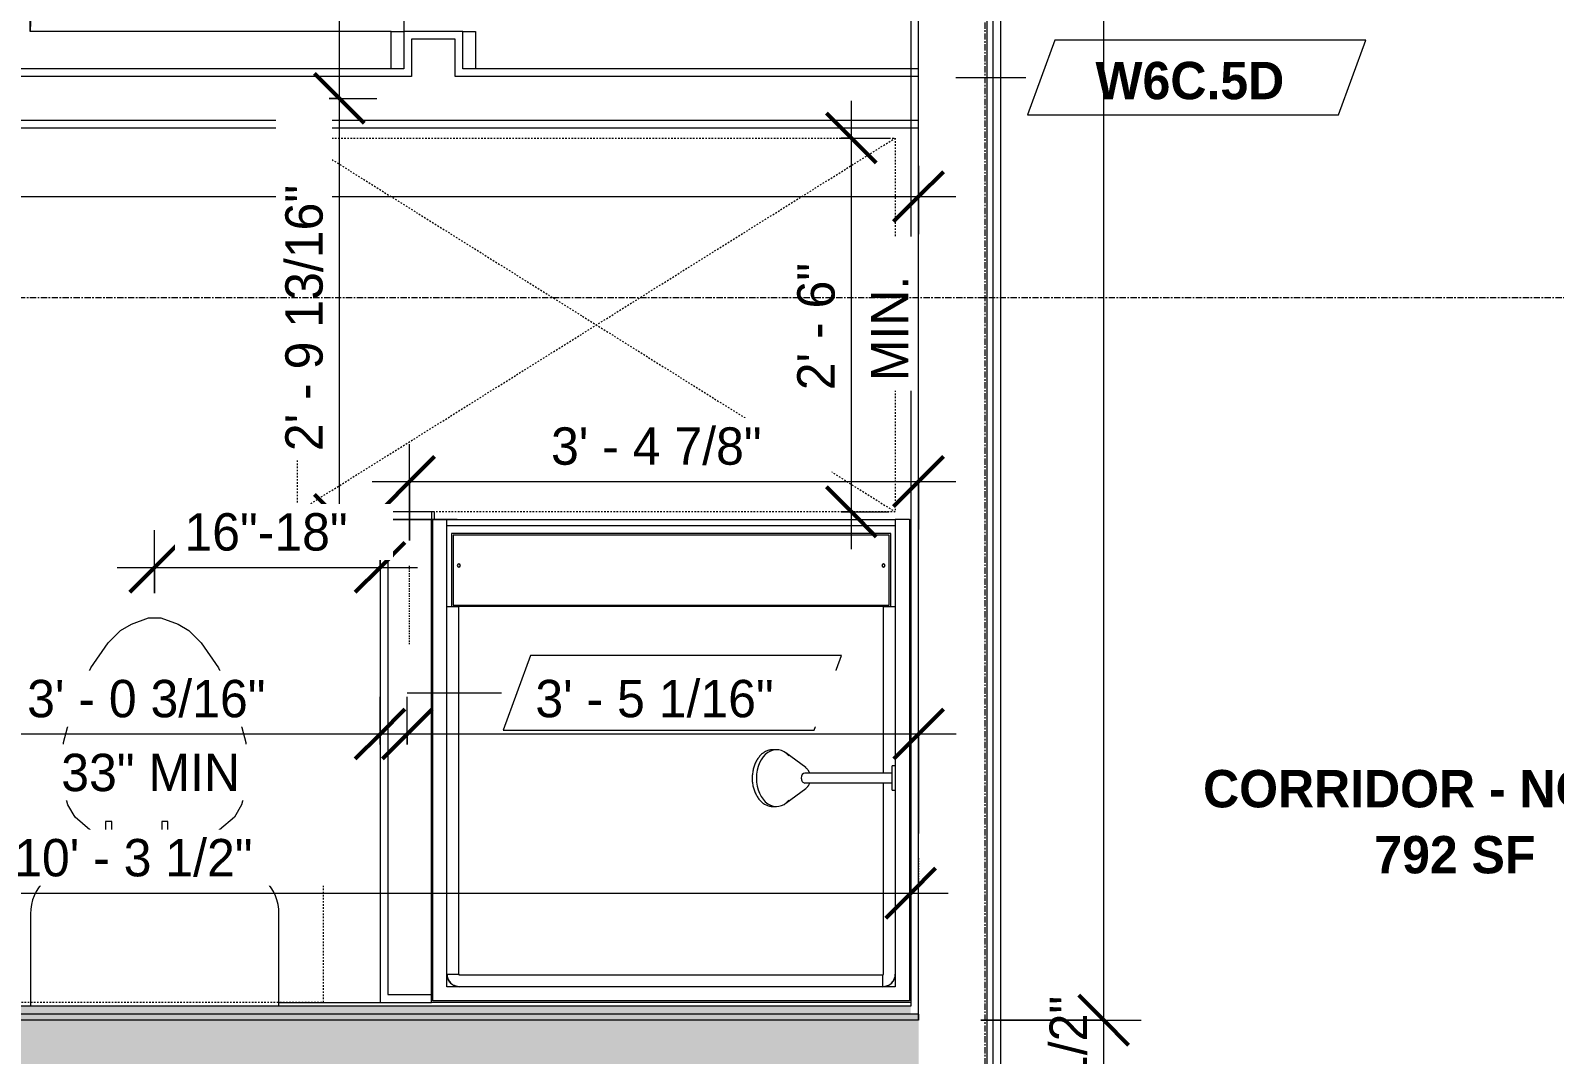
# Model space of a CAD drawing. Header units: inches. Extents: x -4058 to -1781, y 9814 to 12264.
# Drawn here: x -3558 to -3435.6, y 11126.4 to 11208.6 of the extents above; entities that cross this region are included whole.
import ezdxf

# ---------------------------------------------------------------- set-up
doc = ezdxf.new("R2010")
doc.units = ezdxf.units.IN
doc.header["$MEASUREMENT"] = 0
for name, pattern in [('Dash', [0.25, 0.125, -0.125]), ('Dash 3_32_', [0.1875, 0.09375, -0.09375]), ('Grid Line 1_2_', [0.875, 0.5, -0.125, 0.125, -0.125])]:
    doc.linetypes.add(name, pattern=pattern)
for name, color, linetype, lineweight in [('0-1', 7, 'Continuous', 5), ('A-ANNO-DIMS', 211, 'Continuous', 9), ('A-ANNO-DIMS-32', 211, 'Continuous', 9), ('A-AREA-IDEN', 2, 'Continuous', 9), ('A-DETL-1', 90, 'Dash 3_32_', 9), ('A-DOOR-2', 31, 'Continuous', 9), ('A-FLOR-2', 192, 'Continuous', 9), ('A-GENM', 5, 'Continuous', 9), ('A-GENM-2', 147, 'Dash', 9), ('A-WALL-1', 7, 'Continuous', 9), ('A-WALL-2', 113, 'Continuous', 9), ('A-WALL-IDEN', 211, 'Continuous', 9), ('I-WALL-2', 10, 'Continuous', 5), ('I-WALL-3', 7, 'Continuous', 9), ('P-SANR-FIXT', 6, 'Continuous', 9), ('Q-CASE', 31, 'Continuous', 9), ('Q-CASE-2', 31, 'Dash', 9), ('S-GRID-1', 1, 'Grid Line 1_2_', 9)]:
    doc.layers.add(name, color=color, linetype=linetype, lineweight=lineweight)
doc.styles.add('Century Gothic', font='ufonts.com_century-gothic.ttf', dxfattribs={"height": 3})
doc.styles.add('Century Gothic_B', font='GOTHICB.TTF', dxfattribs={"height": 3})
doc.dimstyles.new('MARKETING_DIMENSION', dxfattribs={"dimscale": 12, "dimtxt": 3.132505, "dimasz": 0.333333, "dimexe": 0.25, "dimexo": 0.166667, "dimgap": 0.041667, "dimtad": 1, "dimdec": 4, "dimrnd": 0.0625, "dimzin": 3, "dimdsep": 46, "dimlunit": 4, "dimtxsty": 'Century Gothic', "dimblk1": 'OBLIQUE', "dimblk2": 'OBLIQUE', "dimsah": 1, "dimcen": 0.09, "dimdle": 0.25, "dimazin": 0, "dimtfac": 1, "dimtdec": 4, "dimtix": 1, "dimtmove": 0, "dimatfit": 3, "dimfxl": 1, "dimtvp": 1, "dimtfill": 1, "dimfrac": 2, "dimtolj": 1, "dimtzin": 0, "dimarcsym": 2})
doc.dimstyles.new('THE_DIMENSION_STRING_2', dxfattribs={"dimscale": 12, "dimtxt": 3.132505, "dimasz": 0.333333, "dimexe": 0.25, "dimexo": 0.166667, "dimgap": 0.041667, "dimtad": 1, "dimdec": 4, "dimrnd": 0.0625, "dimzin": 3, "dimdsep": 46, "dimlunit": 4, "dimtxsty": 'Century Gothic', "dimblk1": 'OBLIQUE', "dimblk2": 'OBLIQUE', "dimsah": 1, "dimcen": 0.09, "dimdle": 0.25, "dimazin": 0, "dimtfac": 1, "dimtdec": 4, "dimtix": 1, "dimtmove": 0, "dimatfit": 3, "dimfxl": 1, "dimtvp": 1, "dimtfill": 1, "dimfrac": 2, "dimtolj": 1, "dimtzin": 0, "dimarcsym": 2})
doc.dimstyles.new('THE_DIMENSION_STRING_3', dxfattribs={"dimscale": 12, "dimtxt": 3.132505, "dimasz": 0.333333, "dimexe": 0.25, "dimexo": 0.166667, "dimgap": 0.041667, "dimtad": 1, "dimdec": 4, "dimrnd": 0.0625, "dimzin": 3, "dimdsep": 46, "dimlunit": 4, "dimtxsty": 'Century Gothic', "dimblk1": 'OBLIQUE', "dimblk2": 'OBLIQUE', "dimsah": 1, "dimcen": 0.09, "dimdle": 0.25, "dimazin": 0, "dimtfac": 1, "dimtdec": 4, "dimtix": 1, "dimtmove": 0, "dimatfit": 3, "dimfxl": 1, "dimtvp": 1, "dimtfill": 1, "dimfrac": 2, "dimtolj": 1, "dimtzin": 0, "dimarcsym": 2})
doc.dimstyles.new('THE_DIMENSION_STRING_4', dxfattribs={"dimscale": 12, "dimtxt": 3.132505, "dimasz": 0.333333, "dimexe": 0.25, "dimexo": 0.166667, "dimgap": 0.041667, "dimtad": 1, "dimdec": 4, "dimrnd": 0.0625, "dimzin": 3, "dimdsep": 46, "dimlunit": 4, "dimtxsty": 'Century Gothic', "dimblk1": 'OBLIQUE', "dimblk2": 'OBLIQUE', "dimsah": 1, "dimcen": 0.09, "dimdle": 0.25, "dimazin": 0, "dimtfac": 1, "dimtdec": 4, "dimtix": 1, "dimtmove": 0, "dimatfit": 3, "dimfxl": 1, "dimtvp": 1, "dimtfill": 1, "dimfrac": 2, "dimtolj": 1, "dimtzin": 0, "dimarcsym": 2})
doc.dimstyles.new('THE_DIMENSION_STRING_5', dxfattribs={"dimscale": 12, "dimtxt": 3.132505, "dimasz": 0.333333, "dimexe": 0.25, "dimexo": 0.166667, "dimgap": 0.041667, "dimtad": 1, "dimdec": 4, "dimrnd": 0.0625, "dimzin": 3, "dimdsep": 46, "dimlunit": 4, "dimtxsty": 'Century Gothic', "dimblk1": 'OBLIQUE', "dimblk2": 'OBLIQUE', "dimsah": 1, "dimcen": 0.09, "dimdle": 0.25, "dimazin": 0, "dimtfac": 1, "dimtdec": 4, "dimtix": 1, "dimtmove": 0, "dimatfit": 3, "dimfxl": 1, "dimtvp": 1, "dimtfill": 1, "dimfrac": 2, "dimtolj": 1, "dimtzin": 0, "dimarcsym": 2})

# ---------------------------------------------------------------- blocks, each defined once
blk = doc.blocks.new('CTR - 1st Phase - Common Walls_rvt-1-UNITS PLANS - 3RD FLOOR')
at = {"layer": 'I-WALL-2'}
for points in [[(-3487.3, 11129.69), (-3487.3, 11130.31), (-3852.47, 11130.31), (-3852.47, 11129.69), (-3494.85, 11129.69)], [(-3486.67, 11129.19), (-3486.67, 11129.69), (-3852.47, 11129.69), (-3852.47, 11129.19), (-3487.3, 11129.19)], [(-3486.67, 11123.69), (-3486.67, 11129.19), (-3852.47, 11129.19), (-3852.47, 11123.69), (-3487.3, 11123.69)]]:
    blk.add_hatch(color=256, dxfattribs=at).paths.add_polyline_path(points, flags=0)
at = {"layer": 'A-WALL-1'}
for p, q in [((-3486.67, 11129.69), (-3486.67, 11362.61)), ((-3481.17, 11032.1), (-3481.17, 11362.61)), ((-3480.67, 11032.1), (-3480.67, 11362.61)), ((-3487.3, 11129.69), (-3852.47, 11129.69)), ((-3486.67, 11129.69), (-3487.3, 11129.69)), ((-3486.67, 11129.69), (-3486.67, 11129.19)), ((-3486.67, 11129.19), (-3486.67, 11129.69)), ((-3487.3, 11129.19), (-3852.47, 11129.19)), ((-3486.67, 11129.19), (-3487.3, 11129.19))]:
    blk.add_line(p, q, dxfattribs=at)
at = {"layer": 'I-WALL-3'}
for p, q in [((-3487.3, 11362.61), (-3487.3, 11169.38)), ((-3480.05, 11032.1), (-3480.05, 11362.61)), ((-3487.3, 11130.31), (-3852.47, 11130.31)), ((-3487.3, 11130.63), (-3487.3, 11130.31))]:
    blk.add_line(p, q, dxfattribs=at)
blk = doc.blocks.new('Toilet-Domestic-3D - Toilet-Domestic-3D-3234795-UNITS PLANS - 3RD FLOOR')
at = {"layer": 'P-SANR-FIXT'}
for p, q in [((-2.74, 11), (-1.87, 11.5)), ((-1.87, 11.5), (-0.5, 12)), ((-0.5, 12), (0.5, 12)), ((0.5, 12), (1.87, 11.5)), ((1.87, 11.5), (2.74, 11)), ((-5.13, 8), (-3.74, 10)), ((-3.74, 10), (-2.74, 11)), ((2.74, 11), (3.74, 10)), ((3.74, 10), (5.13, 8)), ((-6.06, 6), (-5.13, 8)), ((5.13, 8), (6.06, 6)), ((-6.79, 4), (-6.06, 6)), ((6.06, 6), (6.79, 4)), ((-7.33, 1.99), (-6.79, 4)), ((6.79, 4), (7.33, 1.99)), ((-7.5, 0), (-7.33, 1.99)), ((7.33, 1.99), (7.5, 0)), ((-7.41, -1), (-7.5, 0)), ((-7.24, -2), (-7.41, -1)), ((7.41, -1), (7.24, -2)), ((7.5, 0), (7.41, -1)), ((-6.97, -3), (-7.24, -2)), ((7.24, -2), (6.97, -3)), ((-6.4, -4), (-6.97, -3)), ((6.97, -3), (6.4, -4)), ((-5.21, -5), (-6.4, -4)), ((6.4, -4), (5.21, -5)), ((-3.94, -5.46), (-5.21, -5)), ((-4.86, -8.02), (-5.21, -5)), ((-1, -6), (-3.45, -5.57)), ((1, -6), (-1, -6)), ((3.84, -5.5), (1, -6)), ((5.21, -5), (3.84, -5.5)), ((4.86, -8.02), (5.21, -5)), ((6.25, -8.02), (-6.25, -8.02)), ((-9.98, -11.75), (-9.98, -19.17)), ((9.98, -19.17), (9.98, -11.75))]:
    blk.add_line(p, q, dxfattribs=at)
for centre, start, end in [((-6.25, -11.75), 90, 180), ((6.25, -11.75), 0, 90)]:
    blk.add_arc(centre, 3.73, start, end, dxfattribs=at)
blk = doc.blocks.new('ADA Clearances - 30_x48_-1721104-UNITS PLANS - 3RD FLOOR')
at = {"layer": 'A-GENM-2'}
for p, q in [((15, 24), (-15, -24)), ((-15, 24), (15, -24)), ((-15, 17.37), (-15, 24)), ((-15, 24), (15, 24)), ((15, 24), (15, -24)), ((-15, -24), (-15, 13)), ((15, -24), (-15, -24))]:
    blk.add_line(p, q, dxfattribs=at)
blk = doc.blocks.new('300 Series Wall Hung Cabinet_326 - 30_-2909952-UNITS PLANS - 3RD FLOOR')
at = {"layer": 'Q-CASE'}
for p, q in [((-2.5, -13.19), (-2.01, -13.19)), ((-2.5, -13.19), (-2.5, -14.69)), ((-2.01, -14.69), (-2.01, -13.19)), ((2, -13.19), (2.49, -13.19)), ((2, -13.19), (2, -14.69)), ((2.49, -14.69), (2.49, -13.19)), ((-2.5, -14.69), (-2.01, -14.69)), ((2, -14.69), (2.49, -14.69))]:
    blk.add_line(p, q, dxfattribs=at)
at = {"layer": 'Q-CASE-2'}
for p, q in [((15, -0.19), (-15, -0.19)), ((-15, -0.19), (-15, -13.19)), ((15, -13.19), (15, -0.19)), ((-15, -13.19), (15, -13.19))]:
    blk.add_line(p, q, dxfattribs=at)
blk = doc.blocks.new('SWING - DOUBLE - FLUSH - SWING - DOUBLE - 5-0 x 6-8 - DUMMY-3700318-UNITS PLANS - 3RD FLOOR')
at = {"layer": 'A-DOOR-2'}
for p, q in [((-33, 2.375), (-33, 3.375)), ((-33, 3.375), (-30, 3.375)), ((-30, 3.375), (-30, 2.375)), ((30, 2.375), (30, 3.375)), ((30, 3.375), (33, 3.375)), ((33, 3.375), (33, 2.375)), ((-30, 2.375), (-33, 2.375)), ((33, 2.375), (30, 2.375)), ((-33, -2.375), (-30, -2.375)), ((-33, -3.375), (-33, -2.375)), ((-28, -2.375), (-30, -2.375)), ((-30, -2.375), (-30, -3.375)), ((-28, -32.375), (-28, -2.375)), ((28, -2.375), (30, -2.375)), ((28, -32.375), (28, -2.375)), ((30, -2.375), (33, -2.375)), ((30, -3.375), (30, -2.375)), ((33, -2.375), (33, -3.375)), ((-30, -3.375), (-33, -3.375)), ((-30, -3.375), (-30, -32.375)), ((30, -3.375), (30, -32.375)), ((33, -3.375), (30, -3.375)), ((-30, -32.375), (-28, -32.375)), ((30, -32.375), (28, -32.375))]:
    blk.add_line(p, q, dxfattribs=at)
for centre, start, end in [((-30, -2.375), 270, 0), ((30, -2.375), 180, 270)]:
    blk.add_arc(centre, 30, start, end, dxfattribs=at)
blk = doc.blocks.new('The Shower - The Shower-4199730-UNITS PLANS - 3RD FLOOR')
at = {"layer": 'P-SANR-FIXT'}
for p, q in [((0, 39.25), (0.12, 39.25)), ((0, 0.5), (0, 39.25)), ((1.25, 39.25), (0.12, 39.25)), ((0.12, 0.62), (0.12, 39.25)), ((1.25, 39.25), (37.25, 39.25)), ((1.25, 38.75), (1.25, 39.25)), ((1.25, 1.75), (1.25, 39.25)), ((37.25, 39.25), (37.25, 38.75)), ((38.38, 39.25), (37.25, 39.25)), ((37.25, 39.25), (37.25, 19.48)), ((38.38, 39.25), (38.5, 39.25)), ((38.38, 39.25), (38.38, 0.62)), ((38.5, 39.25), (38.5, 0.5)), ((37.25, 38.75), (1.25, 38.75)), ((1.62, 38.13), (1.62, 32.27)), ((36.88, 38.13), (1.62, 38.13)), ((36.75, 38), (1.75, 38)), ((1.75, 38), (1.75, 32.38)), ((36.75, 32.38), (36.75, 38)), ((36.88, 32.27), (36.88, 38.13)), ((1.75, 32.38), (36.75, 32.38)), ((2.2, 2.75), (2.2, 32.27)), ((36.3, 32.27), (2.2, 32.27)), ((36.3, 18.89), (36.3, 32.27)), ((36.3, 2.75), (36.3, 18.11)), ((37.25, 17.52), (37.25, 1.75)), ((1.28, 2.51), (1.3, 2.43)), ((2.25, 2.7), (36.25, 2.7)), ((37.2, 2.43), (37.22, 2.51)), ((37.25, 1.75), (1.25, 1.75)), ((1.37, 2.28), (1.38, 2.26)), ((1.4, 2.23), (1.42, 2.2)), ((1.51, 2.08), (1.58, 2.01)), ((1.7, 1.92), (1.73, 1.9)), ((1.93, 1.8), (2.01, 1.78)), ((2.25, 1.77), (36.25, 1.77)), ((36.25, 1.75), (36.25, 1.77)), ((36.49, 1.78), (36.57, 1.8)), ((36.77, 1.9), (36.8, 1.92)), ((36.92, 2.01), (36.99, 2.08)), ((37.08, 2.2), (37.1, 2.23)), ((37.12, 2.26), (37.13, 2.28)), ((38.5, 0.5), (0, 0.5)), ((38.38, 0.62), (0.12, 0.62))]:
    blk.add_line(p, q, dxfattribs=at)
for centre, radius, start, end in [((2.2, 35.56), 0.125, 0, 180), ((2.2, 35.56), 0.125, 180, 0), ((36.3, 35.56), 0.125, 0, 180), ((36.3, 35.56), 0.125, 180, 0), ((2.25, 2.75), 1, 180, 270), ((36.25, 2.75), 1, 270, 0)]:
    blk.add_arc(centre, radius, start, end, dxfattribs=at)
for centre, major_axis, start_param, end_param in [((2.2, 32.28), (-0.95, 0), 0, 1.570796), ((36.3, 32.28), (0.95, 0), 4.712389, 6.283185)]:
    blk.add_ellipse(centre, major_axis=major_axis, ratio=0.019505, start_param=start_param, end_param=end_param, dxfattribs=at)
for points, knots in [([(1.25, 2.77), (1.25, 2.77), (1.27, 2.76), (1.4, 2.76), (1.64, 2.75), (1.95, 2.75), (2.12, 2.75), (2.2, 2.75)], [-1, -1, -1, -1, -0.833333, -0.666667, -0.333333, -0.166667, 0, 0, 0, 0]), ([(1.25, 2.77), (1.25, 2.7), (1.26, 2.57), (1.34, 2.32), (1.53, 2.04), (1.8, 1.86), (2.06, 1.78), (2.19, 1.77), (2.25, 1.77)], [-1, -1, -1, -1, -0.874768, -0.749536, -0.499072, -0.248608, -0.123376, 0.001856, 0.001856, 0.001856, 0.001856]), ([(2.2, 2.75), (2.2, 2.74), (2.2, 2.74), (2.2, 2.73), (2.21, 2.72), (2.21, 2.72), (2.22, 2.71), (2.23, 2.71), (2.24, 2.7), (2.24, 2.7), (2.25, 2.7), (2.25, 2.7)], [-1, -1, -1, -1, -0.833333, -0.75, -0.666667, -0.583333, -0.416667, -0.291667, -0.208333, -0.083333, 0, 0, 0, 0]), ([(36.25, 1.77), (36.32, 1.77), (36.45, 1.78), (36.7, 1.86), (36.98, 2.04), (37.16, 2.32), (37.24, 2.57), (37.25, 2.7), (37.25, 2.77)], [-1, -1, -1, -1, -0.874768, -0.749536, -0.499072, -0.248608, -0.123376, 0.001856, 0.001856, 0.001856, 0.001856]), ([(36.25, 2.7), (36.26, 2.7), (36.26, 2.7), (36.27, 2.7), (36.28, 2.71), (36.28, 2.71), (36.29, 2.72), (36.29, 2.73), (36.3, 2.74), (36.3, 2.74), (36.3, 2.75), (36.3, 2.75)], [-1, -1, -1, -1, -0.833333, -0.75, -0.666667, -0.583333, -0.416667, -0.291667, -0.208333, -0.083333, 0, 0, 0, 0]), ([(36.25, 1.8), (36.25, 1.82), (36.25, 1.91), (36.25, 2.14), (36.25, 2.45), (36.25, 2.62), (36.25, 2.7)], [-0.8333333, -0.8333333, -0.8333333, -0.8333333, -0.6666667, -0.3333333, -0.1666667, 0, 0, 0, 0]), ([(1.59, 2), (1.55, 2.04), (1.47, 2.12), (1.41, 2.21), (1.38, 2.25)], [0.4597287, 0.4597287, 0.4597287, 0.4597287, 0.5714286, 0.666048, 0.666048, 0.666048, 0.666048]), ([(2.25, 1.75), (2.17, 1.75), (2.03, 1.77), (1.86, 1.82), (1.77, 1.87), (1.75, 1.88)], [0, 0, 0, 0, 0.1428571, 0.2857143, 0.332096, 0.332096, 0.332096, 0.332096]), ([(36.75, 1.88), (36.7, 1.85), (36.59, 1.8), (36.42, 1.76), (36.31, 1.75), (36.25, 1.75)], [0.6665409, 0.6665409, 0.6665409, 0.6665409, 0.7857143, 0.8928571, 1, 1, 1, 1]), ([(37.01, 2.11), (36.97, 2.05), (36.89, 1.97), (36.79, 1.91), (36.75, 1.88)], [0.4462442, 0.4462442, 0.4462442, 0.4462442, 0.5714286, 0.666048, 0.666048, 0.666048, 0.666048]), ([(37.19, 2.42), (37.18, 2.38), (37.16, 2.33), (37.13, 2.27), (37.12, 2.25)], [0.2167295, 0.2167295, 0.2167295, 0.2167295, 0.2857143, 0.332096, 0.332096, 0.332096, 0.332096])]:
    blk.add_open_spline(points, degree=3, knots=knots, dxfattribs=at)
for points in [[(1.25, 2.71), (1.25, 2.72), (1.25, 2.74), (1.25, 2.75)], [(37.25, 2.75), (37.25, 2.72), (37.25, 2.7), (37.25, 2.67)], [(1.38, 2.25), (1.37, 2.27), (1.36, 2.3), (1.35, 2.32)], [(1.75, 1.88), (1.71, 1.91), (1.67, 1.94), (1.63, 1.97)], [(37.12, 2.25), (37.09, 2.21), (37.07, 2.18), (37.05, 2.15)]]:
    blk.add_open_spline(points, degree=3, dxfattribs=at)
blk = doc.blocks.new('Shower Head - Shower Head-3265626-UNITS PLANS - 3RD FLOOR')
at = {"layer": 'P-SANR-FIXT'}
for p, q in [((-0.98, 0), (-0.98, -0.26)), ((-0.98, 0), (0.98, 0)), ((0.98, -0.26), (-0.98, -0.26)), ((-0.39, -0.26), (-0.39, -1)), ((0.39, -1), (0.39, -0.26)), ((0.98, -0.26), (0.98, 0)), ((-0.39, -6.01), (-0.39, -7.27)), ((0.39, -7.27), (0.39, -6.01)), ((-0.84, -7.19), (-2.02, -8.78)), ((2.02, -8.78), (0.84, -7.19)), ((-2.28, -9.54), (-2.28, -9.81)), ((2.28, -9.81), (2.28, -9.54))]:
    blk.add_line(p, q, dxfattribs=at)
at = {"layer": 'P-SANR-FIXT', "flags": 128}
for points in [[(-0.39, -1), (-0.39, -1.29), (-0.39, -1.57), (-0.39, -1.85), (-0.39, -2.13), (-0.39, -2.41), (-0.39, -2.69), (-0.39, -2.96), (-0.39, -3.23), (-0.39, -3.5), (-0.39, -3.76), (-0.39, -4.02), (-0.39, -4.27), (-0.39, -4.52), (-0.39, -4.77), (-0.39, -5), (-0.39, -5.23), (-0.39, -5.46), (-0.39, -5.67), (-0.39, -5.88), (-0.39, -6.01)], [(0.39, -6.01), (0.39, -5.81), (0.39, -5.6), (0.39, -5.38), (0.39, -5.15), (0.39, -4.92), (0.39, -4.68), (0.39, -4.43), (0.39, -4.18), (0.39, -3.93), (0.39, -3.67), (0.39, -3.4), (0.39, -3.13), (0.39, -2.86), (0.39, -2.59), (0.39, -2.31), (0.39, -2.03), (0.39, -1.75), (0.39, -1.46), (0.39, -1.18), (0.39, -1)], [(-0.39, -6.87), (-0.43, -6.88), (-0.46, -6.9), (-0.49, -6.91), (-0.52, -6.93), (-0.55, -6.94), (-0.58, -6.96), (-0.61, -6.98), (-0.64, -7), (-0.67, -7.03), (-0.7, -7.05), (-0.73, -7.07), (-0.76, -7.1), (-0.78, -7.13), (-0.81, -7.16), (-0.83, -7.19), (-0.84, -7.19)], [(0.84, -7.19), (0.81, -7.16), (0.79, -7.13), (0.76, -7.1), (0.73, -7.08), (0.7, -7.05), (0.68, -7.03), (0.65, -7.01), (0.62, -6.98), (0.59, -6.97), (0.56, -6.95), (0.53, -6.93), (0.49, -6.91), (0.46, -6.9), (0.43, -6.89), (0.4, -6.87)], [(-2.28, -9.81), (-2.28, -9.88), (-2.28, -9.95), (-2.27, -10.02), (-2.25, -10.09), (-2.24, -10.16), (-2.21, -10.23), (-2.19, -10.3), (-2.16, -10.36), (-2.13, -10.43), (-2.09, -10.49), (-2.05, -10.55), (-2.01, -10.61), (-1.97, -10.67), (-1.92, -10.73), (-1.86, -10.79), (-1.81, -10.84), (-1.75, -10.89), (-1.69, -10.94), (-1.63, -10.99), (-1.57, -11.04), (-1.5, -11.08), (-1.43, -11.12), (-1.36, -11.16), (-1.28, -11.2), (-1.21, -11.24), (-1.13, -11.27), (-1.05, -11.3), (-0.97, -11.33), (-0.89, -11.36), (-0.81, -11.38), (-0.72, -11.4), (-0.64, -11.42), (-0.55, -11.44), (-0.47, -11.45), (-0.38, -11.46), (-0.29, -11.47), (-0.2, -11.48), (-0.11, -11.49), (-0.02, -11.49), (0, -11.49)], [(0, -11.49), (0.09, -11.49), (0.18, -11.48), (0.27, -11.48), (0.35, -11.47), (0.44, -11.46), (0.53, -11.44), (0.62, -11.43), (0.7, -11.41), (0.79, -11.39), (0.87, -11.36), (0.95, -11.34), (1.03, -11.31), (1.11, -11.28), (1.19, -11.25), (1.26, -11.21), (1.34, -11.17), (1.41, -11.13), (1.48, -11.09), (1.55, -11.05), (1.61, -11), (1.68, -10.95), (1.74, -10.9), (1.8, -10.85), (1.85, -10.8), (1.9, -10.74), (1.95, -10.69), (2, -10.63), (2.04, -10.57), (2.08, -10.51), (2.12, -10.44), (2.15, -10.38), (2.18, -10.31), (2.21, -10.25), (2.23, -10.18), (2.25, -10.11), (2.26, -10.04), (2.27, -9.97), (2.28, -9.9), (2.28, -9.83), (2.28, -9.81)]]:
    blk.add_lwpolyline(points, dxfattribs=at)
at = {"layer": 'P-SANR-FIXT'}
for centre, major_axis, start_param, end_param in [((0, -7.27), (0.394, 0), 3.141593, 4.712389), ((0, -7.27), (-0.394, 0), 1.570796, 3.141593), ((0, -9.54), (2.28, 0), 2.468394, 4.712389), ((0, -9.54), (-2.28, 0), 1.570796, 3.814791)]:
    blk.add_ellipse(centre, major_axis=major_axis, ratio=0.707107, start_param=start_param, end_param=end_param, dxfattribs=at)
blk = doc.blocks.new('Wall Tag - Arch Wall-3956453-UNITS PLANS - 3RD FLOOR')
at = {"layer": 'A-WALL-IDEN'}
for p, q in [((-0.3561, 0.0937), (-0.4244, -0.0937)), ((0.4244, 0.0937), (-0.3561, 0.0937)), ((0.3561, -0.0937), (0.4244, 0.0937)), ((-0.4244, -0.0937), (0.3561, -0.0937))]:
    blk.add_line(p, q, dxfattribs=at)
blk = doc.blocks.new('DIMBLOCK413-UNITS PLANS - 3RD FLOOR')
at = {"layer": 'A-ANNO-DIMS-32', "lineweight": 50}
for p, q in [((-3471.8, 11129.19), (-3473.8, 11131.19)), ((-3471.8, 11129.19), (-3469.8, 11127.19)), ((-3471.8, 11123.69), (-3473.8, 11125.69)), ((-3471.8, 11123.69), (-3469.8, 11121.69))]:
    blk.add_line(p, q, dxfattribs=at)
at = {"layer": 'A-ANNO-DIMS-32'}
for p, q in [((-3481.67, 11129.19), (-3468.8, 11129.19)), ((-3471.8, 11129.19), (-3481.67, 11129.19)), ((-3471.8, 11123.69), (-3471.8, 11129.19)), ((-3481.67, 11123.69), (-3468.8, 11123.69)), ((-3471.8, 11123.69), (-3481.67, 11123.69))]:
    blk.add_line(p, q, dxfattribs=at)
at = {"layer": 'A-ANNO-DIMS-32', "color": 0, "insert": (-3476.15, 11120.8), "char_height": 3, "width": 13.5444, "attachment_point": 1, "rotation": 90, "line_spacing_factor": 0.984502, "style": 'Century Gothic', "bg_fill": 3, "box_fill_scale": 1.25, "bg_fill_color": 256, "bg_fill_true_color": 13158600, "bg_fill_transparency": 0}
blk.add_mtext('5 1/2"', dxfattribs=at)
blk = doc.blocks.new('_Oblique')
at = {"color": 0, "linetype": 'ByBlock', "lineweight": -2}
blk.add_line((-0.5, -0.5), (0.5, 0.5), dxfattribs=at)
blk = doc.blocks.new('DIMBLOCK414-UNITS PLANS - 3RD FLOOR')
at = {"layer": 'A-ANNO-DIMS-32', "lineweight": 50}
for p, q in [((-3471.8, 11363.24), (-3473.8, 11365.24)), ((-3471.8, 11363.24), (-3469.8, 11361.24)), ((-3471.8, 11129.19), (-3473.8, 11131.19)), ((-3471.8, 11129.19), (-3469.8, 11127.19))]:
    blk.add_line(p, q, dxfattribs=at)
at = {"layer": 'A-ANNO-DIMS-32'}
for p, q in [((-3481.67, 11363.24), (-3468.8, 11363.24)), ((-3471.8, 11363.24), (-3481.67, 11363.24)), ((-3471.8, 11129.19), (-3471.8, 11363.24)), ((-3481.67, 11129.19), (-3468.8, 11129.19)), ((-3471.8, 11129.19), (-3481.67, 11129.19))]:
    blk.add_line(p, q, dxfattribs=at)
at = {"layer": 'A-ANNO-DIMS-32', "color": 0, "insert": (-3476.15, 11234.8), "char_height": 3, "width": 27.387, "attachment_point": 1, "rotation": 90, "line_spacing_factor": 0.984502, "style": 'Century Gothic', "bg_fill": 3, "box_fill_scale": 1.25, "bg_fill_color": 256, "bg_fill_true_color": 13158600, "bg_fill_transparency": 0}
blk.add_mtext('19\' - 6 1/16"', dxfattribs=at)
blk = doc.blocks.new('DIMBLOCK818-UNITS PLANS - 3RD FLOOR')
at = {"layer": 'A-ANNO-DIMS-32'}
for p, q in [((-3566.1, 11151.33), (-3566.1, 11155.16)), ((-3529.91, 11151.33), (-3529.91, 11155.16)), ((-3526.91, 11152.16), (-3569.1, 11152.16)), ((-3566.1, 11152.16), (-3566.1, 11151.33)), ((-3529.91, 11152.16), (-3529.91, 11151.33))]:
    blk.add_line(p, q, dxfattribs=at)
at = {"layer": 'A-ANNO-DIMS-32', "lineweight": 50}
for p, q in [((-3566.1, 11152.16), (-3564.1, 11154.16)), ((-3529.91, 11152.16), (-3527.91, 11154.16)), ((-3566.1, 11152.16), (-3568.1, 11150.16)), ((-3529.91, 11152.16), (-3531.91, 11150.16))]:
    blk.add_line(p, q, dxfattribs=at)
at = {"layer": 'A-ANNO-DIMS-32', "color": 0, "insert": (-3555.51, 11150.58), "char_height": 3, "width": 18.0194, "attachment_point": 1, "line_spacing_factor": 0.984502, "style": 'Century Gothic', "bg_fill": 3, "box_fill_scale": 1.25, "bg_fill_color": 256, "bg_fill_true_color": 13158600, "bg_fill_transparency": 0}
blk.add_mtext('33" MIN', dxfattribs=at)
at = {"layer": 'A-ANNO-DIMS-32', "color": 0, "insert": (-3558.25, 11156.51), "char_height": 3, "width": 24.5827, "attachment_point": 1, "line_spacing_factor": 0.984502, "style": 'Century Gothic', "bg_fill": 3, "box_fill_scale": 1.25, "bg_fill_color": 256, "bg_fill_true_color": 13158600, "bg_fill_transparency": 0}
blk.add_mtext('3\' - 0 3/16"', dxfattribs=at)
blk = doc.blocks.new('DIMBLOCK1081-UNITS PLANS - 3RD FLOOR')
at = {"layer": 'A-ANNO-DIMS-32', "lineweight": 50}
for p, q in [((-3657.67, 11195.3), (-3655.67, 11197.3)), ((-3486.67, 11195.3), (-3484.67, 11197.3)), ((-3657.67, 11195.3), (-3659.67, 11193.3)), ((-3486.67, 11195.3), (-3488.67, 11193.3))]:
    blk.add_line(p, q, dxfattribs=at)
at = {"layer": 'A-ANNO-DIMS-32'}
for p, q in [((-3486.67, 11197.76), (-3486.67, 11192.3)), ((-3486.67, 11195.3), (-3486.67, 11197.76)), ((-3657.67, 11196.13), (-3657.67, 11192.3)), ((-3657.67, 11195.3), (-3657.67, 11196.13)), ((-3657.67, 11195.3), (-3483.67, 11195.3))]:
    blk.add_line(p, q, dxfattribs=at)
at = {"layer": 'A-ANNO-DIMS-32', "color": 0, "insert": (-3578.59, 11199.65), "char_height": 3, "width": 15.394, "attachment_point": 1, "line_spacing_factor": 0.984502, "style": 'Century Gothic', "bg_fill": 3, "box_fill_scale": 1.25, "bg_fill_color": 256, "bg_fill_true_color": 13158600, "bg_fill_transparency": 0}
blk.add_mtext('14\' - 3"', dxfattribs=at)
blk = doc.blocks.new('DIMBLOCK1082-UNITS PLANS - 3RD FLOOR')
at = {"layer": 'A-ANNO-DIMS-32'}
for p, q in [((-3533.18, 11166.38), (-3533.18, 11206.19)), ((-3534, 11203.19), (-3530.18, 11203.19)), ((-3533.18, 11203.19), (-3534, 11203.19)), ((-3523.72, 11169.38), (-3536.18, 11169.38)), ((-3533.18, 11169.38), (-3523.72, 11169.38))]:
    blk.add_line(p, q, dxfattribs=at)
at = {"layer": 'A-ANNO-DIMS-32', "lineweight": 50}
for p, q in [((-3533.18, 11203.19), (-3535.18, 11205.19)), ((-3533.18, 11203.19), (-3531.18, 11201.19)), ((-3533.18, 11169.38), (-3535.18, 11171.38)), ((-3533.18, 11169.38), (-3531.18, 11167.38))]:
    blk.add_line(p, q, dxfattribs=at)
at = {"layer": 'A-ANNO-DIMS-32', "color": 0, "insert": (-3537.52, 11174.87), "char_height": 3, "width": 27.387, "attachment_point": 1, "rotation": 90, "line_spacing_factor": 0.984502, "style": 'Century Gothic', "bg_fill": 3, "box_fill_scale": 1.25, "bg_fill_color": 256, "bg_fill_true_color": 13158600, "bg_fill_transparency": 0}
blk.add_mtext('2\' - 9 13/16"', dxfattribs=at)
blk = doc.blocks.new('DIMBLOCK1083-UNITS PLANS - 3RD FLOOR')
at = {"layer": 'A-ANNO-DIMS-32', "lineweight": 50}
for p, q in [((-3533.18, 11238.56), (-3535.18, 11240.56)), ((-3533.18, 11238.56), (-3531.18, 11236.56)), ((-3533.18, 11203.19), (-3535.18, 11205.19)), ((-3533.18, 11203.19), (-3531.18, 11201.19))]:
    blk.add_line(p, q, dxfattribs=at)
at = {"layer": 'A-ANNO-DIMS-32'}
for p, q in [((-3534, 11238.56), (-3530.18, 11238.56)), ((-3533.18, 11238.56), (-3534, 11238.56)), ((-3533.18, 11200.19), (-3533.18, 11238.56)), ((-3534, 11203.19), (-3530.18, 11203.19)), ((-3533.18, 11203.19), (-3534, 11203.19))]:
    blk.add_line(p, q, dxfattribs=at)
at = {"layer": 'A-ANNO-DIMS-32', "color": 0, "insert": (-3537.52, 11210.63), "char_height": 3, "width": 24.5827, "attachment_point": 1, "rotation": 90, "line_spacing_factor": 0.984502, "style": 'Century Gothic', "bg_fill": 3, "box_fill_scale": 1.25, "bg_fill_color": 256, "bg_fill_true_color": 13158600, "bg_fill_transparency": 0}
blk.add_mtext('2\' - 11 3/8"', dxfattribs=at)
blk = doc.blocks.new('DIMBLOCK1086-UNITS PLANS - 3RD FLOOR')
at = {"layer": 'A-ANNO-DIMS-32'}
for p, q in [((-3527.54, 11167.69), (-3527.54, 11175.44)), ((-3486.67, 11168.59), (-3486.67, 11175.44)), ((-3530.54, 11172.44), (-3483.67, 11172.44)), ((-3527.54, 11172.44), (-3527.54, 11167.69)), ((-3486.67, 11172.44), (-3486.67, 11168.59))]:
    blk.add_line(p, q, dxfattribs=at)
at = {"layer": 'A-ANNO-DIMS-32', "lineweight": 50}
for p, q in [((-3527.54, 11172.44), (-3525.54, 11174.44)), ((-3486.67, 11172.44), (-3484.67, 11174.44)), ((-3527.54, 11172.44), (-3529.54, 11170.44)), ((-3486.67, 11172.44), (-3488.67, 11170.44))]:
    blk.add_line(p, q, dxfattribs=at)
at = {"layer": 'A-ANNO-DIMS-32', "color": 0, "insert": (-3516.18, 11176.78), "char_height": 3, "width": 21.7784, "attachment_point": 1, "line_spacing_factor": 0.984502, "style": 'Century Gothic', "bg_fill": 3, "box_fill_scale": 1.25, "bg_fill_color": 256, "bg_fill_true_color": 13158600, "bg_fill_transparency": 0}
blk.add_mtext('3\' - 4 7/8"', dxfattribs=at)
blk = doc.blocks.new('DIMBLOCK1147-UNITS PLANS - 3RD FLOOR')
at = {"layer": 'A-ANNO-DIMS-32'}
for p, q in [((-3548.01, 11163.48), (-3548.01, 11168.54)), ((-3529.91, 11166.37), (-3529.91, 11162.54)), ((-3529.91, 11165.54), (-3529.91, 11166.37)), ((-3551.01, 11165.54), (-3526.91, 11165.54)), ((-3548.01, 11165.54), (-3548.01, 11163.48))]:
    blk.add_line(p, q, dxfattribs=at)
at = {"layer": 'A-ANNO-DIMS-32', "lineweight": 50}
for p, q in [((-3548.01, 11165.54), (-3546.01, 11167.54)), ((-3529.91, 11165.54), (-3527.91, 11167.54)), ((-3548.01, 11165.54), (-3550.01, 11163.54)), ((-3529.91, 11165.54), (-3531.91, 11163.54))]:
    blk.add_line(p, q, dxfattribs=at)
at = {"layer": 'A-ANNO-DIMS-32', "color": 0, "insert": (-3545.62, 11169.89), "char_height": 3, "width": 15.9907, "attachment_point": 1, "line_spacing_factor": 0.984502, "style": 'Century Gothic', "bg_fill": 3, "box_fill_scale": 1.25, "bg_fill_color": 256, "bg_fill_true_color": 13158600, "bg_fill_transparency": 0}
blk.add_mtext('16"-18"', dxfattribs=at)
blk = doc.blocks.new('DIMBLOCK1148-UNITS PLANS - 3RD FLOOR')
at = {"layer": 'A-ANNO-DIMS-32'}
for p, q in [((-3527.72, 11151.33), (-3527.72, 11155.16)), ((-3486.66, 11144.19), (-3486.66, 11155.16)), ((-3483.66, 11152.16), (-3530.72, 11152.16)), ((-3527.72, 11152.16), (-3527.72, 11151.33)), ((-3486.66, 11152.16), (-3486.66, 11144.19))]:
    blk.add_line(p, q, dxfattribs=at)
at = {"layer": 'A-ANNO-DIMS-32', "lineweight": 50}
for p, q in [((-3527.72, 11152.16), (-3525.72, 11154.16)), ((-3486.66, 11152.16), (-3484.66, 11154.16)), ((-3527.72, 11152.16), (-3529.72, 11150.16)), ((-3486.66, 11152.16), (-3488.66, 11150.16))]:
    blk.add_line(p, q, dxfattribs=at)
at = {"layer": 'A-ANNO-DIMS-32', "color": 0, "insert": (-3517.44, 11156.51), "char_height": 3, "width": 24.5827, "attachment_point": 1, "line_spacing_factor": 0.984502, "style": 'Century Gothic', "bg_fill": 3, "box_fill_scale": 1.25, "bg_fill_color": 256, "bg_fill_true_color": 13158600, "bg_fill_transparency": 0}
blk.add_mtext('3\' - 5 1/16"', dxfattribs=at)
blk = doc.blocks.new('DIMBLOCK1177-UNITS PLANS - 3RD FLOOR')
at = {"layer": 'A-ANNO-DIMS-32'}
for p, q in [((-3492.06, 11167), (-3492.06, 11203)), ((-3492.89, 11200), (-3489.06, 11200)), ((-3492.06, 11200), (-3492.89, 11200)), ((-3492.89, 11170), (-3489.06, 11170)), ((-3492.06, 11170), (-3492.89, 11170))]:
    blk.add_line(p, q, dxfattribs=at)
at = {"layer": 'A-ANNO-DIMS-32', "lineweight": 50}
for p, q in [((-3492.06, 11200), (-3494.06, 11202)), ((-3492.06, 11200), (-3490.06, 11198)), ((-3492.06, 11170), (-3494.06, 11172)), ((-3492.06, 11170), (-3490.06, 11168))]:
    blk.add_line(p, q, dxfattribs=at)
at = {"layer": 'A-ANNO-DIMS-32', "color": 0, "insert": (-3490.48, 11180.48), "char_height": 3, "width": 10.8594, "attachment_point": 1, "rotation": 90, "line_spacing_factor": 0.984502, "style": 'Century Gothic', "bg_fill": 3, "box_fill_scale": 1.25, "bg_fill_color": 256, "bg_fill_true_color": 13158600, "bg_fill_transparency": 0}
blk.add_mtext('MIN.', dxfattribs=at)
at = {"layer": 'A-ANNO-DIMS-32', "color": 0, "insert": (-3496.41, 11179.76), "char_height": 3, "width": 12.5897, "attachment_point": 1, "rotation": 90, "line_spacing_factor": 0.984502, "style": 'Century Gothic', "bg_fill": 3, "box_fill_scale": 1.25, "bg_fill_color": 256, "bg_fill_true_color": 13158600, "bg_fill_transparency": 0}
blk.add_mtext('2\' - 6"', dxfattribs=at)
blk = doc.blocks.new('DIMBLOCK1519-UNITS PLANS - 3RD FLOOR')
at = {"layer": 'A-ANNO-DIMS-32'}
for p, q in [((-3610.8, 11123.75), (-3610.8, 11142.39)), ((-3487.3, 11135.75), (-3487.3, 11142.39)), ((-3613.8, 11139.39), (-3484.3, 11139.39)), ((-3610.8, 11139.39), (-3610.8, 11123.75)), ((-3487.3, 11139.39), (-3487.3, 11135.75))]:
    blk.add_line(p, q, dxfattribs=at)
at = {"layer": 'A-ANNO-DIMS-32', "lineweight": 50}
for p, q in [((-3610.8, 11139.39), (-3608.8, 11141.39)), ((-3487.3, 11139.39), (-3485.3, 11141.39)), ((-3610.8, 11139.39), (-3612.8, 11137.39)), ((-3487.3, 11139.39), (-3489.3, 11137.39))]:
    blk.add_line(p, q, dxfattribs=at)
at = {"layer": 'A-ANNO-DIMS-32', "color": 0, "insert": (-3559.29, 11143.74), "char_height": 3, "width": 24.5827, "attachment_point": 1, "line_spacing_factor": 0.984502, "style": 'Century Gothic', "bg_fill": 3, "box_fill_scale": 1.25, "bg_fill_color": 256, "bg_fill_true_color": 13158600, "bg_fill_transparency": 0}
blk.add_mtext('10\' - 3 1/2"', dxfattribs=at)

msp = doc.modelspace()

# ---------------------------------------------------------------- linework, layer by layer
at = {"layer": 'A-DETL-1'}
for p, q in [((-3521.72444, 11169.3769), (-3517.72444, 11169.3769)), ((-3486.67374, 11164.5894), (-3486.67374, 11166.5894)), ((-3527.53694, 11159.3769), (-3527.53694, 11165.6894)), ((-3486.66194, 11142.19399), (-3486.66194, 11140.19399))]:
    msp.add_line(p, q, dxfattribs=at)
at = {"layer": 'A-FLOR-2'}
msp.add_line((-3538.02947, 11130.6269), (-3529.91194, 11130.6269), dxfattribs=at)
at = {"layer": 'A-WALL-2'}
for p, q in [((-3523.25502, 11208.5644), (-3528.00502, 11208.5644)), ((-3528.00502, 11208.5644), (-3528.00502, 11205.5644)), ((-3527.38002, 11207.9394), (-3527.38002, 11204.9394)), ((-3523.88002, 11207.9394), (-3527.38002, 11207.9394)), ((-3523.88002, 11204.9394), (-3523.88002, 11207.9394)), ((-3523.25502, 11205.5644), (-3523.25502, 11208.5644)), ((-3528.00502, 11205.5644), (-3618.29874, 11205.5644)), ((-3486.67374, 11205.5644), (-3523.25502, 11205.5644)), ((-3486.67374, 11200.8144), (-3486.67374, 11205.5644)), ((-3527.38002, 11204.9394), (-3617.67374, 11204.9394)), ((-3486.67374, 11204.9394), (-3523.88002, 11204.9394)), ((-3618.29874, 11200.8144), (-3486.67374, 11200.8144)), ((-3617.67374, 11201.4394), (-3486.67374, 11201.4394)), ((-3525.53694, 11170.0019), (-3529.91194, 11170.0019)), ((-3529.91194, 11170.0019), (-3529.91194, 11130.6269)), ((-3525.78694, 11170.0019), (-3525.78694, 11169.3769)), ((-3525.53694, 11169.3769), (-3525.53694, 11170.0019)), ((-3525.78694, 11169.3769), (-3529.28694, 11169.3769)), ((-3529.28694, 11169.3769), (-3529.28694, 11131.2519)), ((-3529.28694, 11131.2519), (-3525.78694, 11131.2519)), ((-3529.91194, 11130.6269), (-3525.78694, 11130.6269))]:
    msp.add_line(p, q, dxfattribs=at)
at = {"layer": 'A-WALL-IDEN'}
msp.add_line((-3483.67374, 11204.87108), (-3478.0606, 11204.87108), dxfattribs=at)

# ---------------------------------------------------------------- block references
at = {"layer": '0-1'}
msp.add_blockref('CTR - 1st Phase - Common Walls_rvt-1-UNITS PLANS - 3RD FLOOR', (0, 0), dxfattribs=at)
at = {"layer": 'A-DOOR-2', "rotation": 270}
msp.add_blockref('SWING - DOUBLE - FLUSH - SWING - DOUBLE - 5-0 x 6-8 - DUMMY-3700318-UNITS PLANS - 3RD FLOOR', (-3525.63002, 11238.5644), dxfattribs=at)
at = {"layer": 'A-GENM', "rotation": 90.00000000009884}
msp.add_blockref('ADA Clearances - 30_x48_-1721104-UNITS PLANS - 3RD FLOOR', (-3512.53694, 11185.0019), dxfattribs=at)
at = {"layer": 'A-WALL-IDEN', "xscale": 31.99999999999999, "yscale": 31.99999999999999, "zscale": 31.99999999999999}
for p in [(-3464.3289, 11204.87108), (-3506.43518, 11155.46064)]:
    msp.add_blockref('Wall Tag - Arch Wall-3956453-UNITS PLANS - 3RD FLOOR', p, dxfattribs=at)
at = {"layer": 'P-SANR-FIXT'}
for name, p in [('The Shower - The Shower-4199730-UNITS PLANS - 3RD FLOOR', (-3525.78694, 11130.1269)), ('Toilet-Domestic-3D - Toilet-Domestic-3D-3234795-UNITS PLANS - 3RD FLOOR', (-3548.00569, 11149.48271))]:
    msp.add_blockref(name, p, dxfattribs=at)
at = {"layer": 'P-SANR-FIXT', "rotation": 270.0000000003006}
msp.add_blockref('Shower Head - Shower Head-3265626-UNITS PLANS - 3RD FLOOR', (-3488.53694, 11148.6269), dxfattribs=at)
at = {"layer": 'Q-CASE', "rotation": 180}
msp.add_blockref('300 Series Wall Hung Cabinet_326 - 30_-2909952-UNITS PLANS - 3RD FLOOR', (-3549.45514, 11130.44399), dxfattribs=at)

# ---------------------------------------------------------------- texts
at = {"layer": 'A-AREA-IDEN', "char_height": 3, "attachment_point": 1, "style": 'Century Gothic_B'}
for s, insert, width in [('CORRIDOR - NORTH', (-3463.81958, 11149.27685), 48.682), ('792 SF', (-3450.0684, 11143.97972), 15.352)]:
    msp.add_mtext(s, dxfattribs=dict(at, insert=insert, width=width))
at = {"layer": 'A-WALL-IDEN', "char_height": 3, "attachment_point": 1, "style": 'Century Gothic_B'}
for s, insert, width in [('W6C.5D', (-3472.4645, 11206.11862), 19.594), ('W4DØF', (-3513.90307, 11156.70818), 17.978)]:
    msp.add_mtext(s, dxfattribs=dict(at, insert=insert, width=width))

# ---------------------------------------------------------------- next in the draw order: dimensions: what is measured, and where the dimension line sits
at = {"layer": 'A-ANNO-DIMS'}
dim = msp.add_linear_dim(base=(-3566.09944, 11152.16011), p1=(-3529.91194, 11149.33168), p2=(-3566.09944, 11149.33168), angle=0, text='<>\\X33" MIN', dimstyle='THE_DIMENSION_STRING_3', override={"dimpost": '<>', "dimfxl": 36.1875}, dxfattribs=at)
dim.commit()
dim.dimension.update_dxf_attribs({"geometry": 'DIMBLOCK818-UNITS PLANS - 3RD FLOOR', "text_midpoint": (-3548.00569, 11152.16011)})
dim = msp.add_linear_dim(base=(-3471.80166, 11129.1894), p1=(-3483.67374, 11123.6894), p2=(-3483.67374, 11129.1894), angle=90, dimstyle='THE_DIMENSION_STRING_2', override={"dimpost": '<>', "dimfxl": 5.5}, dxfattribs=at)
dim.commit()
dim.dimension.update_dxf_attribs({"geometry": 'DIMBLOCK413-UNITS PLANS - 3RD FLOOR', "text_midpoint": (-3474.04334, 11126.4394)})

# ---------------------------------------------------------------- next in the draw order: linework, layer by layer
at = {"layer": 'A-WALL-IDEN'}
msp.add_line((-3527.72444, 11155.46064), (-3520.16689, 11155.46064), dxfattribs=at)

# ---------------------------------------------------------------- next in the draw order: dimensions: what is measured, and where the dimension line sits
at = {"layer": 'A-ANNO-DIMS'}
dim = msp.add_linear_dim(base=(-3471.80166, 11363.2394), p1=(-3483.67374, 11129.1894), p2=(-3483.67374, 11363.2394), angle=90, dimstyle='THE_DIMENSION_STRING_2', override={"dimpost": '<>', "dimfxl": 234.05}, dxfattribs=at)
dim.commit()
dim.dimension.update_dxf_attribs({"geometry": 'DIMBLOCK414-UNITS PLANS - 3RD FLOOR', "text_midpoint": (-3474.04334, 11246.2144)})

# ---------------------------------------------------------------- next in the draw order: linework, layer by layer
at = {"layer": 'S-GRID-1'}
msp.add_line((-3481.32374, 9814.0266), (-3481.32374, 12247.50061), dxfattribs=at)

# ---------------------------------------------------------------- next in the draw order: dimensions: what is measured, and where the dimension line sits
at = {"layer": 'A-ANNO-DIMS'}
dim = msp.add_linear_dim(base=(-3486.67374, 11195.30195), p1=(-3657.67374, 11198.13038), p2=(-3486.67374, 11199.75538), dimstyle='MARKETING_DIMENSION', override={"dimpost": '<>', "dimfxl": 171.007721}, dxfattribs=at)
dim.commit()
dim.dimension.update_dxf_attribs({"geometry": 'DIMBLOCK1081-UNITS PLANS - 3RD FLOOR', "text_midpoint": (-3572.17374, 11197.37741)})
dim = msp.add_linear_dim(base=(-3527.72444, 11152.16011), p1=(-3486.66194, 11142.19399), p2=(-3527.72444, 11149.33168), angle=0, dimstyle='THE_DIMENSION_STRING_4', override={"dimpost": '<>', "dimfxl": 41.678239}, dxfattribs=at)
dim.commit()
dim.dimension.update_dxf_attribs({"geometry": 'DIMBLOCK1148-UNITS PLANS - 3RD FLOOR', "text_midpoint": (-3507.19319, 11154.40178)})

# ---------------------------------------------------------------- next in the draw order: dimensions: what is measured, and where the dimension line sits
dim = msp.add_linear_dim(base=(-3533.17507, 11203.1894), p1=(-3521.72444, 11169.3769), p2=(-3536.0035, 11203.1894), angle=90, dimstyle='THE_DIMENSION_STRING_4', override={"dimpost": '<>', "dimfxl": 36.703906}, dxfattribs=at)
dim.commit()
dim.dimension.update_dxf_attribs({"geometry": 'DIMBLOCK1082-UNITS PLANS - 3RD FLOOR', "text_midpoint": (-3535.41674, 11186.28315)})
dim = msp.add_linear_dim(base=(-3487.29874, 11139.39243), p1=(-3610.79874, 11121.7519), p2=(-3487.29874, 11133.7519), dimstyle='THE_DIMENSION_STRING_5', override={"dimpost": '<>', "dimfxl": 124.081626}, dxfattribs=at)
dim.commit()
dim.dimension.update_dxf_attribs({"geometry": 'DIMBLOCK1519-UNITS PLANS - 3RD FLOOR', "text_midpoint": (-3549.04874, 11141.6341)})

# ---------------------------------------------------------------- next in the draw order: dimensions: what is measured, and where the dimension line sits
dim = msp.add_linear_dim(base=(-3533.17507, 11238.5644), p1=(-3536.0035, 11203.1894), p2=(-3536.0035, 11238.5644), angle=90, dimstyle='THE_DIMENSION_STRING_4', override={"dimpost": '<>', "dimfxl": 35.375}, dxfattribs=at)
dim.commit()
dim.dimension.update_dxf_attribs({"geometry": 'DIMBLOCK1083-UNITS PLANS - 3RD FLOOR', "text_midpoint": (-3535.41674, 11220.8769)})
dim = msp.add_linear_dim(base=(-3486.67374, 11172.43789), p1=(-3527.53694, 11165.6894), p2=(-3486.67374, 11166.5894), dimstyle='THE_DIMENSION_STRING_4', override={"dimpost": '<>', "dimfxl": 40.873111}, dxfattribs=at)
dim.commit()
dim.dimension.update_dxf_attribs({"geometry": 'DIMBLOCK1086-UNITS PLANS - 3RD FLOOR', "text_midpoint": (-3507.10534, 11174.67957)})

# ---------------------------------------------------------------- next in the draw order: dimensions: what is measured, and where the dimension line sits
for base, p1, p2, angle, text, dimstyle, override, picture, middle in [((-3492.05988, 11200.0019), (-3494.88831, 11170.0019), (-3494.88831, 11200.0019), 90, '<>\\XMIN.', 'THE_DIMENSION_STRING_5', {"dimpost": '<>', "dimfxl": 30}, 'DIMBLOCK1177-UNITS PLANS - 3RD FLOOR', (-3492.05988, 11185.0019)), ((-3529.91194, 11165.53979), (-3548.00569, 11161.48271), (-3529.91194, 11168.36822), 0, '16"-18"', 'THE_DIMENSION_STRING_4', {"dimpost": '<>', "dimfxl": 19.359598}, 'DIMBLOCK1147-UNITS PLANS - 3RD FLOOR', (-3538.95881, 11167.61525))]:
    dim = msp.add_linear_dim(base=base, p1=p1, p2=p2, angle=angle, text=text, dimstyle=dimstyle, override=override, dxfattribs=at)
    dim.commit()
    dim.dimension.update_dxf_attribs({"geometry": picture, "text_midpoint": middle})

# ---------------------------------------------------------------- next in the draw order: linework, layer by layer
at = {"layer": 'S-GRID-1'}
msp.add_line((-1781.27288, 11187.1894), (-4041.7795, 11187.1894), dxfattribs=at)

doc.saveas('drawing.dxf')
